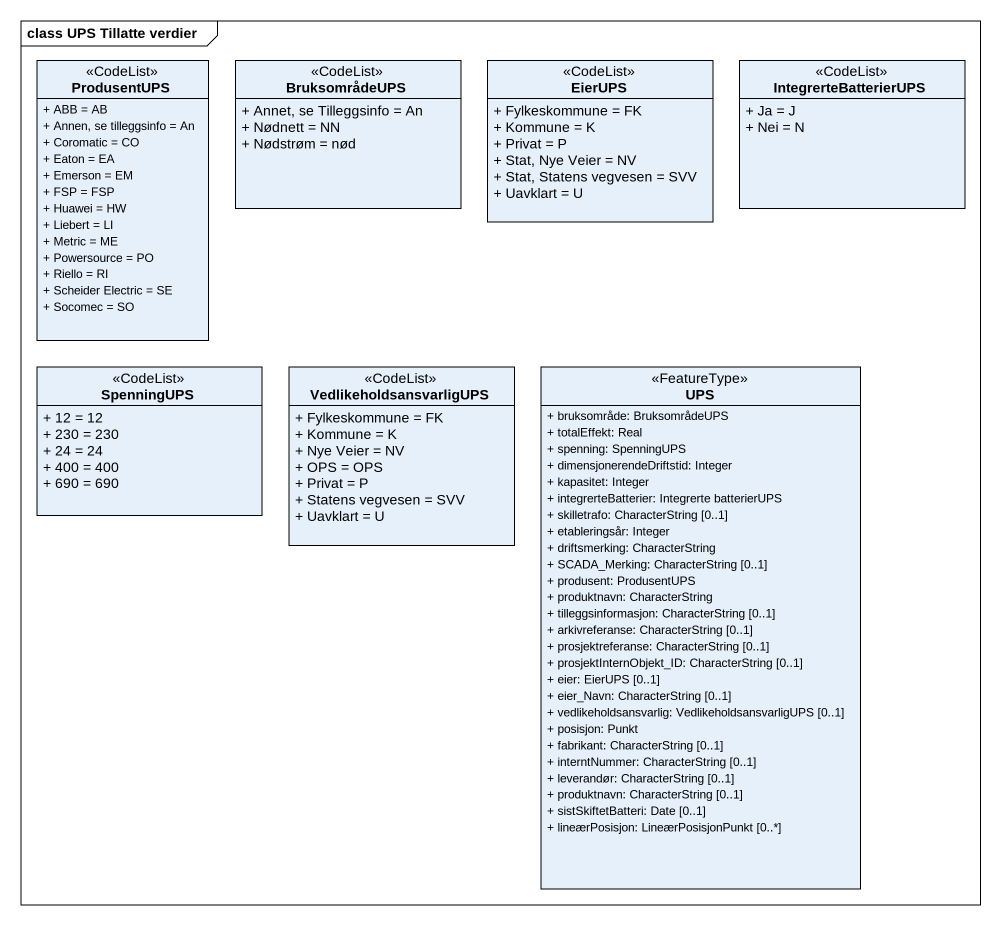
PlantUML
@startuml
mainframe class UPS Tillatte verdier
hide circle
hide empty members
skinparam classAttributeIconSize 0
class ProdusentUPS <<CodeList>> {
  + ABB = AB
  + Annen, se tilleggsinfo = An
  + Coromatic = CO
  + Eaton = EA
  + Emerson = EM
  + FSP = FSP
  + Huawei = HW
  + Liebert = LI
  + Metric = ME
  + Powersource = PO
  + Riello = RI
  + Scheider Electric = SE
  + Socomec = SO
}
class BruksområdeUPS <<CodeList>> {
  + Annet, se Tilleggsinfo = An
  + Nødnett = NN
  + Nødstrøm = nød
}
class EierUPS <<CodeList>> {
  + Fylkeskommune = FK
  + Kommune = K
  + Privat = P
  + Stat, Nye Veier = NV
  + Stat, Statens vegvesen = SVV
  + Uavklart = U
}
class IntegrerteBatterierUPS <<CodeList>> {
  + Ja = J
  + Nei = N
}
class SpenningUPS <<CodeList>> {
  + 12 = 12
  + 230 = 230
  + 24 = 24
  + 400 = 400
  + 690 = 690
}
class VedlikeholdsansvarligUPS <<CodeList>> {
  + Fylkeskommune = FK
  + Kommune = K
  + Nye Veier = NV
  + OPS = OPS
  + Privat = P
  + Statens vegvesen = SVV
  + Uavklart = U
}
class UPS <<FeatureType>> {
  + bruksområde: BruksområdeUPS
  + totalEffekt: Real
  + spenning: SpenningUPS
  + dimensjonerendeDriftstid: Integer
  + kapasitet: Integer
  + integrerteBatterier: Integrerte batterierUPS
  + skilletrafo: CharacterString [0..1]
  + etableringsår: Integer
  + driftsmerking: CharacterString
  + SCADA_Merking: CharacterString [0..1]
  + produsent: ProdusentUPS
  + produktnavn: CharacterString
  + tilleggsinformasjon: CharacterString [0..1]
  + arkivreferanse: CharacterString [0..1]
  + prosjektreferanse: CharacterString [0..1]
  + prosjektInternObjekt_ID: CharacterString [0..1]
  + eier: EierUPS [0..1]
  + eier_Navn: CharacterString [0..1]
  + vedlikeholdsansvarlig: VedlikeholdsansvarligUPS [0..1]
  + posisjon: Punkt
  + fabrikant: CharacterString [0..1]
  + interntNummer: CharacterString [0..1]
  + leverandør: CharacterString [0..1]
  + produktnavn: CharacterString [0..1]
  + sistSkiftetBatteri: Date [0..1]
  + lineærPosisjon: LineærPosisjonPunkt [0..*]
}
@enduml
